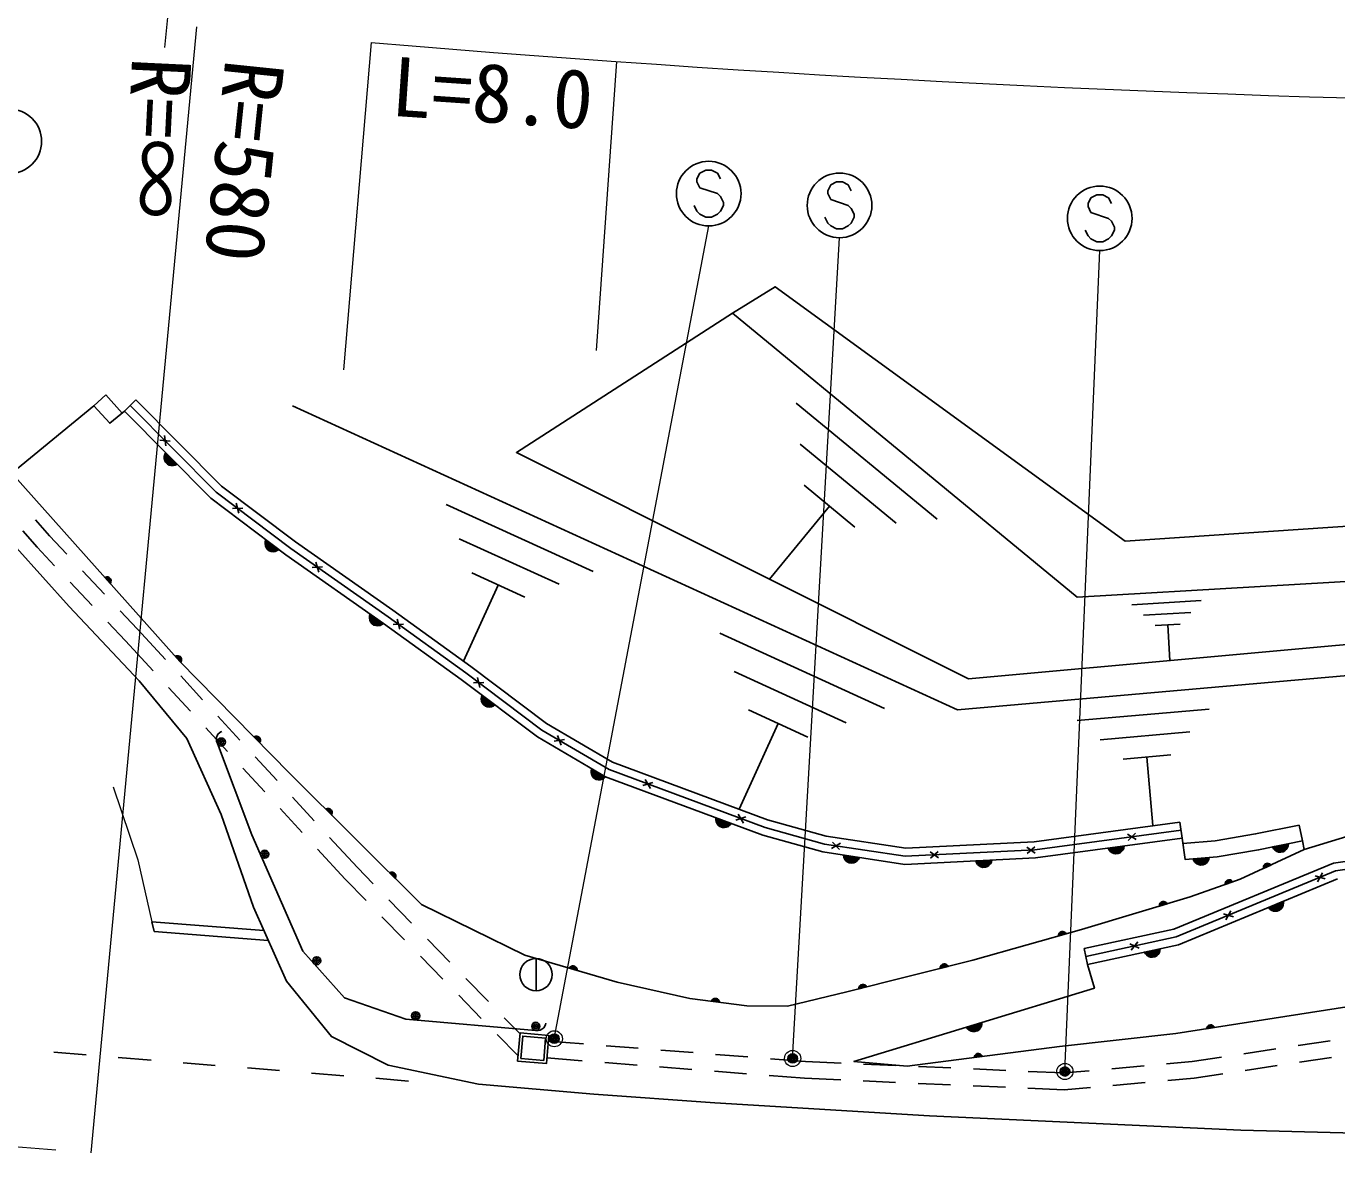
# Model space of a CAD drawing. Units: millimetres, scale not verified. Extents: x 40000 to 680000, y 20000 to 380000.
# Drawn here: x 213094 to 253647, y 282333 to 317205 of the extents above; entities that cross this region are included whole.
import ezdxf
from ezdxf.enums import TextEntityAlignment as Align

# ---------------------------------------------------------------- set-up
doc = ezdxf.new("R2010")
doc.units = ezdxf.units.MM
doc.header["$LTSCALE"] = 1000
doc.header["$PDMODE"] = 32
doc.header["$PDSIZE"] = 500
doc.linetypes.add('CHAIN', pattern=[18.5, 12, -1.5, 3.5, -1.5])
for name, color, linetype, lineweight in [('M-BGD', 7, 'Continuous', 25), ('M-BMK', 2, 'CHAIN', 13), ('M-STR-HTXT', 7, 'Continuous', 13), ('M-STR-STRC', 7, 'Continuous', 25)]:
    doc.layers.add(name, color=color, linetype=linetype, lineweight=lineweight)
doc.styles.add('ＭＳ ゴシック', font='')
doc.styles.get('ＭＳ ゴシック').set_extended_font_data('MS Gothic')

msp = doc.modelspace()

# ---------------------------------------------------------------- linework, layer by layer
at = {"layer": 'M-BGD'}
for p, q in [((215189, 305457), (215561, 305791)), ((215561, 305791), (216064, 305230)), ((215189, 305457), (212645, 303366)), ((216133, 305286), (216488, 305638)), ((236922, 305539), (241282, 301946)), ((217551, 304355), (217233, 304392)), ((217375, 304533), (217409, 304214)), ((237044, 304267), (240009, 301823)), ((217372, 303911), (217669, 303613)), ((217626, 303613), (217372, 303868)), ((217372, 303826), (217584, 303613)), ((217527, 303627), (217386, 303769)), ((217697, 303627), (217387, 303939)), ((217401, 303967), (217725, 303641)), ((237167, 302994), (238737, 301701)), ((219793, 302288), (219473, 302279)), ((219593, 302439), (219672, 302129)), ((226092, 302402), (230640, 300325)), ((237952, 302347), (236091, 300089)), ((213378, 301922), (213813, 301433)), ((212984, 301583), (213429, 301082)), ((213813, 301433), (214354, 300859)), ((226488, 301342), (229580, 299929)), ((213429, 301082), (213972, 300506)), ((220487, 301212), (220822, 300959)), ((220780, 300953), (220493, 301170)), ((220848, 300977), (220497, 301242)), ((220499, 301128), (220738, 300947)), ((220507, 301272), (220874, 300995)), ((220680, 300953), (220521, 301074)), ((222057, 300615), (222147, 300307)), ((214834, 300350), (215520, 299622)), ((215547, 300147), (215701, 299976)), ((215709, 299997), (215569, 300153)), ((215594, 300155), (215714, 300021)), ((215715, 300049), (215622, 300154)), ((215653, 300141), (215707, 300082)), ((222262, 300471), (221942, 300451)), ((226883, 300282), (228520, 299534)), ((214452, 299997), (215138, 299269)), ((227702, 299908), (226624, 297549)), ((247304, 299299), (249450, 299425)), ((216000, 299113), (216541, 298539)), ((223717, 298910), (224060, 298668)), ((224086, 298687), (223726, 298940)), ((223735, 298971), (224111, 298706)), ((247667, 298976), (249127, 299061)), ((215618, 298760), (216161, 298184)), ((216541, 298539), (217400, 297607)), ((224019, 298661), (223724, 298868)), ((223731, 298826), (223977, 298654)), ((223919, 298658), (223755, 298773)), ((224771, 298700), (224451, 298683)), ((224568, 298846), (224654, 298537)), ((248030, 298653), (248803, 298698)), ((248417, 298675), (248481, 297569)), ((216161, 298184), (217021, 297251)), ((234561, 298414), (239655, 296088)), ((217728, 297707), (217881, 297535)), ((217890, 297556), (217750, 297712)), ((217775, 297715), (217894, 297580)), ((217896, 297609), (217803, 297713)), ((217834, 297701), (217887, 297641)), ((217874, 297093), (218552, 296357)), ((227255, 296893), (226935, 296884)), ((227056, 297044), (227135, 296734)), ((235004, 297227), (238468, 295645)), ((217495, 296736), (218173, 296001)), ((227195, 296463), (227563, 296186)), ((227175, 296403), (227510, 296151)), ((227468, 296145), (227181, 296361)), ((227537, 296168), (227185, 296433)), ((227187, 296319), (227426, 296139)), ((227368, 296145), (227209, 296265)), ((245616, 295710), (249700, 296069)), ((219026, 295843), (219704, 295107)), ((235447, 296040), (237281, 295202)), ((218647, 295486), (219325, 294751)), ((229530, 295250), (229644, 294951)), ((236364, 295621), (235154, 292972)), ((246327, 295114), (249104, 295358)), ((220163, 295214), (220324, 295050)), ((220331, 295071), (220184, 295221)), ((220209, 295224), (220335, 295096)), ((220335, 295124), (220237, 295224)), ((220269, 295213), (220325, 295156)), ((229745, 295123), (229428, 295078)), ((220178, 294593), (220856, 293857)), ((247038, 294518), (248508, 294647)), ((247773, 294583), (247959, 292459)), ((219799, 294236), (220477, 293501)), ((230577, 294123), (230939, 293909)), ((230963, 293930), (230584, 294154)), ((230898, 293899), (230588, 294082)), ((230590, 294185), (230986, 293951)), ((230598, 294041), (230857, 293888)), ((230798, 293888), (230626, 293989)), ((232481, 293797), (232177, 293697)), ((232247, 293884), (232411, 293610)), ((221330, 293343), (222008, 292607)), ((220952, 292986), (221629, 292251)), ((222383, 292976), (222546, 292813)), ((222553, 292835), (222404, 292983)), ((222429, 292987), (222556, 292859)), ((222556, 292888), (222457, 292987)), ((222489, 292976), (222546, 292920)), ((235125, 292816), (235289, 292541)), ((234443, 292600), (234837, 292454)), ((234856, 292478), (234444, 292631)), ((234445, 292663), (234876, 292503)), ((234798, 292436), (234461, 292561)), ((234478, 292523), (234759, 292418)), ((234702, 292407), (234515, 292477)), ((235359, 292729), (235055, 292628)), ((248793, 292567), (248860, 292071)), ((252581, 291988), (252480, 292478)), ((222482, 292093), (223341, 291161)), ((247169, 292196), (247443, 292031)), ((247416, 292229), (247195, 291997)), ((222104, 291736), (222964, 290803)), ((238292, 291915), (238014, 291755)), ((238044, 291953), (238262, 291717)), ((241067, 291648), (241327, 291461)), ((241317, 291660), (241077, 291448)), ((244052, 291795), (244311, 291608)), ((244302, 291808), (244062, 291596)), ((246596, 291735), (247051, 291796)), ((247046, 291765), (246610, 291706)), ((246623, 291678), (247040, 291734)), ((247014, 291700), (246657, 291652)), ((246691, 291627), (246988, 291667)), ((246943, 291630), (246745, 291603)), ((251684, 291773), (252134, 291866)), ((252130, 291835), (251699, 291746)), ((251715, 291719), (252127, 291803)), ((252103, 291768), (251751, 291695)), ((251786, 291672), (252080, 291732)), ((252037, 291693), (251841, 291653)), ((238397, 291515), (238851, 291446)), ((238837, 291418), (238402, 291484)), ((238407, 291452), (238823, 291389)), ((238788, 291364), (238432, 291418)), ((238458, 291384), (238754, 291339)), ((238700, 291317), (238503, 291347)), ((242497, 291338), (242957, 291361)), ((242948, 291330), (242509, 291309)), ((242520, 291279), (242939, 291300)), ((242911, 291269), (242551, 291251)), ((242583, 291222), (242883, 291237)), ((242834, 291205), (242634, 291195)), ((249223, 291400), (249681, 291440)), ((249674, 291409), (249236, 291371)), ((249248, 291342), (249666, 291378)), ((249639, 291346), (249281, 291314)), ((249313, 291287), (249612, 291313)), ((249565, 291279), (249365, 291262)), ((251381, 291156), (251590, 291253)), ((251573, 291267), (251382, 291178)), ((251387, 291203), (251550, 291278)), ((251524, 291288), (251397, 291229)), ((251418, 291255), (251490, 291289)), ((222964, 290803), (223611, 290141)), ((223341, 291161), (223830, 290661)), ((224355, 291007), (224518, 290844)), ((224525, 290865), (224376, 291014)), ((224401, 291017), (224529, 290890)), ((224529, 290918), (224429, 291017)), ((224461, 291007), (224518, 290950)), ((250353, 290775), (250221, 290729)), ((250244, 290753), (250319, 290780)), ((252975, 290905), (253283, 290816)), ((253206, 291001), (253052, 290720)), ((250198, 290658), (250415, 290734)), ((250399, 290749), (250201, 290680)), ((250208, 290704), (250378, 290763)), ((224319, 290161), (225018, 289445)), ((248159, 289993), (248380, 290059)), ((248364, 290075), (248163, 290015)), ((248172, 290038), (248344, 290090)), ((248319, 290103), (248185, 290063)), ((248210, 290086), (248286, 290109)), ((251561, 289906), (251986, 290083)), ((251988, 290051), (251582, 289883)), ((251602, 289859), (251990, 290020)), ((251974, 289981), (251642, 289842)), ((224100, 289640), (224799, 288925)), ((250139, 289728), (250447, 289639)), ((250370, 289823), (250216, 289543)), ((251681, 289826), (251958, 289941)), ((251923, 289894), (251738, 289818)), ((245243, 289147), (245041, 289090)), ((245050, 289113), (245223, 289162)), ((245199, 289176), (245064, 289138)), ((245089, 289160), (245166, 289182)), ((225507, 288945), (226206, 288230)), ((245037, 289068), (245258, 289130)), ((247242, 288805), (247529, 288663)), ((247486, 288858), (247284, 288610)), ((225289, 288424), (225988, 287709)), ((228869, 288349), (228869, 287349)), ((245937, 288166), (245832, 288655)), ((247719, 288519), (248168, 288616)), ((248165, 288585), (247735, 288492)), ((247751, 288465), (248161, 288554)), ((248138, 288518), (247787, 288442)), ((247822, 288419), (248115, 288482)), ((248073, 288442), (247877, 288400)), ((229915, 288065), (230136, 288000)), ((230132, 288022), (229930, 288081)), ((229950, 288096), (230123, 288046)), ((230110, 288071), (229975, 288110)), ((230008, 288116), (230085, 288093)), ((241379, 288064), (241603, 288120)), ((241588, 288137), (241384, 288086)), ((241394, 288109), (241569, 288153)), ((241544, 288167), (241408, 288133)), ((241434, 288155), (241511, 288174)), ((226695, 287729), (227394, 287014)), ((239025, 287534), (238889, 287500)), ((238915, 287522), (238992, 287541)), ((226477, 287209), (227176, 286494)), ((238860, 287431), (239083, 287487)), ((239069, 287504), (238865, 287453)), ((238875, 287476), (239049, 287519)), ((234307, 287041), (234535, 287012)), ((234528, 287033), (234320, 287060)), ((234337, 287078), (234516, 287055)), ((234498, 287077), (234360, 287095)), ((234391, 287106), (234471, 287096)), ((227884, 286513), (228373, 286013)), ((242215, 286200), (242655, 286334)), ((227665, 285993), (228313, 285330)), ((242654, 286302), (242233, 286174)), ((242251, 286148), (242653, 286270)), ((242633, 286233), (242289, 286128)), ((242326, 286108), (242613, 286195)), ((242574, 286152), (242383, 286094)), ((249622, 286189), (249849, 286225)), ((249836, 286243), (249629, 286211)), ((249640, 286233), (249818, 286260)), ((249795, 286277), (249657, 286256)), ((249684, 286275), (249763, 286287)), ((230339, 285701), (229249, 285787)), ((232034, 285567), (231037, 285646)), ((233729, 285433), (232732, 285512)), ((251757, 285549), (250768, 285399)), ((253438, 285803), (252449, 285654)), ((230301, 285182), (229203, 285269)), ((231995, 285048), (230998, 285127)), ((235423, 285299), (234427, 285378)), ((237212, 285158), (236121, 285244)), ((238307, 285109), (237212, 285158)), ((242437, 285305), (242665, 285335)), ((242653, 285353), (242444, 285327)), ((242457, 285348), (242635, 285371)), ((242613, 285389), (242474, 285371)), ((242502, 285389), (242581, 285400)), ((249171, 285157), (248379, 285086)), ((250076, 285294), (249171, 285157)), ((253486, 285285), (252498, 285135)), ((233690, 284914), (232693, 284993)), ((235385, 284780), (234388, 284859)), ((237180, 284639), (236083, 284725)), ((240005, 285034), (239006, 285078)), ((241704, 284958), (240705, 285003)), ((243402, 284883), (242403, 284927)), ((245197, 284803), (244101, 284852)), ((245988, 284874), (245197, 284803)), ((247682, 285024), (246686, 284936)), ((250125, 284775), (249233, 284640)), ((251806, 285030), (250817, 284880)), ((238297, 284589), (237180, 284639)), ((239995, 284514), (238996, 284558)), ((241694, 284438), (240695, 284482)), ((243392, 284363), (242393, 284407)), ((245208, 284282), (244091, 284332)), ((246025, 284355), (245208, 284282)), ((247719, 284505), (246722, 284417)), ((249233, 284640), (248416, 284568))]:
    msp.add_line(p, q, dxfattribs=at)
for points in [[(252642, 291720), (262963, 294863), (280445, 297956), (268262, 300856), (245609, 299536), (234944, 308325), (236273, 309138), (247101, 301265), (268976, 302742), (283069, 299387)], [(234944, 308325), (228264, 304012), (242248, 297004), (272810, 299774)], [(212645, 303366), (217851, 297539), (221244, 294085), (225321, 290015), (228522, 288448), (231381, 287618), (233630, 287109), (235397, 286880), (236646, 286872), (238490, 287317), (242388, 288297), (245743, 289247), (249113, 290258), (250659, 290798), (252642, 291720), (252581, 291988), (251225, 291710), (249943, 291493), (248956, 291407), (248860, 292071), (244329, 291459), (240281, 291259), (237741, 291645), (235882, 292161), (231019, 293967), (228910, 295209), (226550, 296987), (224145, 298719), (221132, 300838), (218808, 302593), (216133, 305286), (215676, 304914), (215189, 305457)], [(216310, 305462), (218973, 302782), (221279, 301040), (224290, 298923), (226698, 297188), (229049, 295417), (231127, 294193), (235959, 292399), (237794, 291890), (240294, 291510), (244307, 291708), (248827, 292319)], [(216488, 305638), (219138, 302971), (221426, 301242), (224435, 299126), (226847, 297389), (229188, 295626), (231235, 294420), (236036, 292637), (237846, 292135), (240307, 291761), (244284, 291957), (248793, 292567)], [(275915, 299034), (241914, 296049), (221329, 305449)], [(245832, 288655), (248603, 289252), (253541, 291302), (264716, 292883), (278403, 293014), (288841, 291573), (298295, 290394), (307532, 295454), (317512, 295874)], [(245884, 288410), (248678, 289013), (253607, 291059), (264734, 292633), (278387, 292763), (288808, 291325), (298344, 290135), (307600, 295207), (317523, 295624)], [(248885, 291902), (249879, 291989), (251133, 292202), (252480, 292478)], [(253674, 290816), (248752, 288773), (245937, 288166), (246148, 287426), (238704, 285164), (240355, 285018), (245071, 285623), (248670, 286021), (258589, 287569), (263465, 288389), (268432, 288268), (278319, 288396), (288254, 287088), (297940, 286023), (299906, 285774)]]:
    msp.add_lwpolyline(points, dxfattribs=at)
for points in [[(217761, 303648), (217704, 303620), (217647, 303606), (217577, 303606), (217520, 303620), (217464, 303649), (217407, 303705), (217379, 303762), (217365, 303819), (217365, 303889), (217380, 303946), (217408, 304002)], [(220908, 301006), (220856, 300971), (220802, 300949), (220732, 300939), (220674, 300945), (220614, 300965), (220550, 301014), (220515, 301066), (220493, 301120), (220483, 301190), (220489, 301248), (220510, 301308)], [(215526, 300142), (215555, 300154), (215584, 300160), (215619, 300158), (215647, 300149), (215674, 300133), (215701, 300103), (215713, 300074), (215719, 300046), (215717, 300010), (215708, 299983), (215692, 299955)], [(224145, 298719), (224094, 298681), (224041, 298658), (223971, 298646), (223913, 298650), (223852, 298668), (223787, 298714), (223749, 298765), (223726, 298818), (223713, 298888), (223718, 298946), (223736, 299007)], [(217707, 297701), (217736, 297713), (217764, 297719), (217799, 297717), (217827, 297708), (217855, 297692), (217881, 297662), (217894, 297633), (217899, 297605), (217897, 297570), (217889, 297542), (217873, 297514)], [(227597, 296198), (227545, 296162), (227490, 296141), (227420, 296131), (227362, 296137), (227303, 296157), (227239, 296205), (227203, 296257), (227181, 296311), (227171, 296381), (227177, 296439), (227197, 296499)], [(220141, 295207), (220170, 295221), (220198, 295228), (220234, 295228), (220262, 295220), (220290, 295206), (220318, 295178), (220332, 295149), (220339, 295121), (220338, 295085), (220331, 295057), (220317, 295029)], [(231019, 293967), (230971, 293925), (230920, 293897), (230852, 293880), (230793, 293879), (230731, 293892), (230662, 293933), (230621, 293981), (230593, 294032), (230575, 294100), (230575, 294159), (230588, 294221)], [(222362, 292969), (222390, 292983), (222418, 292990), (222454, 292990), (222482, 292983), (222510, 292969), (222539, 292941), (222553, 292913), (222560, 292884), (222560, 292849), (222553, 292821), (222539, 292792)], [(234905, 292524), (234866, 292475), (234820, 292438), (234756, 292409), (234699, 292398), (234635, 292400), (234560, 292428), (234511, 292468), (234475, 292513), (234445, 292577), (234435, 292635), (234437, 292698)], [(247067, 291829), (247055, 291767), (247032, 291713), (246990, 291657), (246944, 291620), (246887, 291592), (246808, 291582), (246746, 291594), (246692, 291617), (246636, 291659), (246600, 291705), (246572, 291762)], [(252148, 291899), (252140, 291837), (252121, 291782), (252082, 291723), (252039, 291683), (251984, 291651), (251906, 291635), (251843, 291643), (251788, 291662), (251729, 291701), (251690, 291744), (251658, 291799)], [(238876, 291472), (238847, 291416), (238810, 291371), (238753, 291329), (238699, 291307), (238636, 291296), (238557, 291308), (238501, 291337), (238456, 291374), (238414, 291431), (238392, 291485), (238381, 291547)], [(242975, 291392), (242958, 291331), (242930, 291280), (242883, 291227), (242835, 291195), (242776, 291172), (242696, 291168), (242635, 291185), (242583, 291212), (242531, 291260), (242499, 291308), (242476, 291367)], [(249699, 291471), (249684, 291410), (249658, 291357), (249613, 291303), (249566, 291269), (249508, 291244), (249428, 291237), (249366, 291252), (249314, 291277), (249260, 291323), (249226, 291370), (249200, 291428)], [(251381, 291133), (251377, 291165), (251380, 291194), (251392, 291227), (251409, 291251), (251432, 291273), (251468, 291290), (251499, 291293), (251528, 291290), (251562, 291278), (251586, 291262), (251608, 291239)], [(224334, 291000), (224362, 291014), (224391, 291021), (224426, 291021), (224454, 291014), (224482, 291000), (224511, 290972), (224525, 290943), (224532, 290915), (224532, 290880), (224525, 290851), (224511, 290823)], [(250195, 290636), (250195, 290667), (250200, 290696), (250216, 290728), (250234, 290750), (250260, 290769), (250297, 290783), (250329, 290783), (250357, 290777), (250389, 290762), (250412, 290743), (250431, 290718)], [(248156, 289971), (248156, 290002), (248164, 290030), (248180, 290061), (248200, 290083), (248226, 290101), (248264, 290113), (248296, 290112), (248324, 290105), (248355, 290088), (248377, 290068), (248395, 290042)], [(251993, 290118), (251997, 290055), (251989, 289997), (251962, 289932), (251927, 289885), (251879, 289844), (251805, 289813), (251742, 289809), (251685, 289817), (251619, 289844), (251572, 289879), (251531, 289926)], [(245033, 289046), (245034, 289077), (245042, 289105), (245059, 289136), (245079, 289157), (245105, 289175), (245144, 289186), (245175, 289185), (245203, 289177), (245234, 289160), (245255, 289140), (245273, 289114)], [(248182, 288650), (248175, 288587), (248156, 288532), (248118, 288472), (248075, 288433), (248021, 288400), (247942, 288384), (247880, 288390), (247824, 288409), (247765, 288448), (247725, 288490), (247693, 288545)], [(229900, 288048), (229918, 288074), (229939, 288094), (229970, 288111), (229998, 288118), (230030, 288120), (230068, 288109), (230095, 288091), (230114, 288069), (230131, 288038), (230139, 288010), (230140, 287978)], [(241375, 288042), (241377, 288074), (241385, 288101), (241404, 288132), (241424, 288152), (241451, 288169), (241490, 288179), (241521, 288177), (241549, 288168), (241579, 288150), (241600, 288130), (241617, 288103)], [(238855, 287409), (238858, 287440), (238866, 287468), (238884, 287499), (238905, 287519), (238932, 287536), (238970, 287546), (239002, 287544), (239030, 287535), (239060, 287517), (239081, 287496), (239098, 287470)], [(234295, 287023), (234309, 287051), (234327, 287074), (234355, 287096), (234381, 287107), (234412, 287114), (234452, 287108), (234481, 287095), (234503, 287076), (234525, 287048), (234537, 287022), (234543, 286991)], [(242665, 286368), (242663, 286305), (242649, 286248), (242616, 286186), (242577, 286143), (242525, 286106), (242449, 286083), (242385, 286084), (242329, 286099), (242267, 286132), (242223, 286171), (242187, 286223)], [(228299, 285170), (229188, 285092), (229265, 285965), (228375, 286043)], [(228396, 285252), (229106, 285190), (229167, 285883), (228457, 285945)], [(249615, 286168), (249620, 286199), (249631, 286226), (249652, 286255), (249675, 286273), (249703, 286288), (249742, 286294), (249773, 286289), (249800, 286278), (249829, 286257), (249848, 286235), (249862, 286207)], [(242430, 285284), (242436, 285315), (242447, 285342), (242469, 285370), (242492, 285388), (242520, 285402), (242560, 285407), (242591, 285401), (242618, 285389), (242646, 285368), (242664, 285345), (242678, 285316)]]:
    msp.add_lwpolyline(points, close=True, dxfattribs=at)
msp.add_circle((228869, 287849), 500, dxfattribs=at)
at = {"layer": 'M-BMK'}
msp.add_line((68003, 294372), (215095, 282333), dxfattribs=at)
msp.add_lwpolyline([(215786, 293661), (216552, 291406), (216982, 289485)], dxfattribs=at)
at = {"layer": 'M-STR-HTXT'}
for p, q in [((218118, 324238), (217377, 316541)), ((218365, 317183), (215095, 282333)), ((223771, 316698), (222915, 306569)), ((230744, 307165), (231374, 316109)), ((229433, 285863), (234212, 311023)), ((236808, 285253), (238260, 310658)), ((245234, 284849), (246313, 310257))]:
    msp.add_line(p, q, dxfattribs=at)
for centre, radius in [((229433, 285863), 150), ((229433, 285863), 120), ((229433, 285863), 90), ((229433, 285863), 60), ((229433, 285863), 30), ((229433, 285863), 20), ((236808, 285253), 150), ((236808, 285253), 120), ((236808, 285253), 90), ((236808, 285253), 60), ((236808, 285253), 30), ((236808, 285253), 20), ((245234, 284849), 150), ((245234, 284849), 120), ((245234, 284849), 90), ((245234, 284849), 60), ((245234, 284849), 30), ((245234, 284849), 20)]:
    msp.add_circle(centre, radius, dxfattribs=at)
msp.add_arc((269672, 859762), 545000, 265.16869, 273.67504, dxfattribs=at)
for p in [(229433, 285863), (236808, 285253), (245234, 284849)]:
    msp.add_point(p, dxfattribs=at)
at = {"layer": 'M-STR-STRC'}
for p, q in [((234121, 312750), (233940, 312659)), ((234303, 312750), (234121, 312750)), ((234485, 312659), (234303, 312750)), ((233940, 312659), (233849, 312478)), ((233849, 312478), (233849, 312387)), ((233849, 312387), (233940, 312205)), ((234576, 312478), (234485, 312659)), ((237987, 312295), (237896, 312113)), ((238169, 312386), (237987, 312295)), ((238350, 312386), (238169, 312386)), ((238532, 312295), (238350, 312386)), ((238623, 312113), (238532, 312295)), ((233940, 312205), (234485, 312023)), ((234485, 312023), (234576, 311932)), ((234576, 311932), (234667, 311750)), ((237896, 312113), (237896, 312022)), ((237896, 312022), (237987, 311840)), ((246040, 311894), (245949, 311712)), ((246222, 311985), (246040, 311894)), ((246404, 311985), (246222, 311985)), ((246585, 311894), (246404, 311985)), ((246676, 311712), (246585, 311894)), ((233849, 311478), (233758, 311659)), ((233940, 311387), (233849, 311478)), ((234576, 311478), (234485, 311387)), ((234667, 311659), (234576, 311478)), ((234667, 311750), (234667, 311659)), ((237987, 311840), (238532, 311658)), ((238532, 311658), (238623, 311567)), ((238623, 311567), (238714, 311386)), ((245949, 311712), (245949, 311621)), ((245949, 311621), (246040, 311439)), ((234121, 311296), (233940, 311387)), ((234303, 311296), (234121, 311296)), ((234485, 311387), (234303, 311296)), ((237896, 311113), (237805, 311295)), ((237987, 311022), (237896, 311113)), ((238623, 311113), (238532, 311022)), ((238714, 311295), (238623, 311113)), ((238714, 311386), (238714, 311295)), ((246040, 311439), (246585, 311257)), ((246585, 311257), (246676, 311166)), ((246676, 311166), (246767, 310985)), ((238169, 310931), (237987, 311022)), ((238350, 310931), (238169, 310931)), ((238532, 311022), (238350, 310931)), ((245949, 310712), (245858, 310894)), ((246040, 310621), (245949, 310712)), ((246676, 310712), (246585, 310621)), ((246767, 310894), (246676, 310712)), ((246767, 310985), (246767, 310894)), ((246222, 310530), (246040, 310621)), ((246404, 310530), (246222, 310530)), ((246585, 310621), (246404, 310530)), ((216982, 289485), (220445, 289215)), ((217051, 289179), (216982, 289485)), ((217051, 289179), (220585, 288904)), ((214948, 285369), (213952, 285450)), ((216958, 285197), (215944, 285287)), ((218945, 285037), (217952, 285117)), ((220932, 284878), (219938, 284958)), ((222918, 284718), (221925, 284798)), ((224927, 284553), (223912, 284638))]:
    msp.add_line(p, q, dxfattribs=at)
for points in [[(309179, 284079), (304279, 283847), (297756, 283555), (290353, 283248), (280552, 282981), (270600, 282803), (260159, 282791), (250678, 283032), (241045, 283473), (234400, 283882), (230656, 284147), (227088, 284461), (224298, 285048), (222536, 285928), (221149, 287648), (220122, 289933), (219124, 292809), (218059, 295160), (216592, 296945), (214420, 299245), (211969, 301964), (209772, 304834), (207890, 307725)], [(219013, 295004), (218985, 295078), (218977, 295129), (218984, 295196), (218998, 295244), (219025, 295286), (219071, 295335), (219114, 295362), (219142, 295372)], [(219013, 295004), (220074, 292174), (221654, 288573), (222939, 287126), (224843, 286473), (228850, 286123)], [(229170, 286346), (229167, 286306), (229142, 286248), (229107, 286201), (229053, 286155), (229001, 286130), (228929, 286116), (228850, 286123)]]:
    msp.add_lwpolyline(points, dxfattribs=at)
for centre, radius in [((212569, 313640), 1000), ((234212, 312023), 1000), ((238260, 311658), 1000), ((246313, 311257), 1000), ((219131, 295047), 125), ((219131, 295047), 75), ((219131, 295047), 25), ((220473, 291575), 125), ((220473, 291575), 75), ((220473, 291575), 25), ((222085, 288276), 125), ((222085, 288276), 75), ((222085, 288276), 25), ((225144, 286572), 125), ((225144, 286572), 75), ((225144, 286572), 25), ((228861, 286247), 125), ((228861, 286247), 75), ((228861, 286247), 25)]:
    msp.add_circle(centre, radius, dxfattribs=at)

# ---------------------------------------------------------------- texts
at = {"layer": 'M-STR-HTXT', "style": 'ＭＳ ゴシック'}
msp.add_text('R=∞', height=1833, rotation=267.264, dxfattribs=at).set_placement((217966, 311199), align=Align.TOP_RIGHT)
for s, rotation, p in [('R=580', 264.088, (218714, 316279)), ('L=8.0', 356.103, (224313, 313887))]:
    msp.add_text(s, height=1833, rotation=rotation, dxfattribs=at).set_placement(p, align=Align.BOTTOM_LEFT)

doc.saveas('drawing.dxf')
